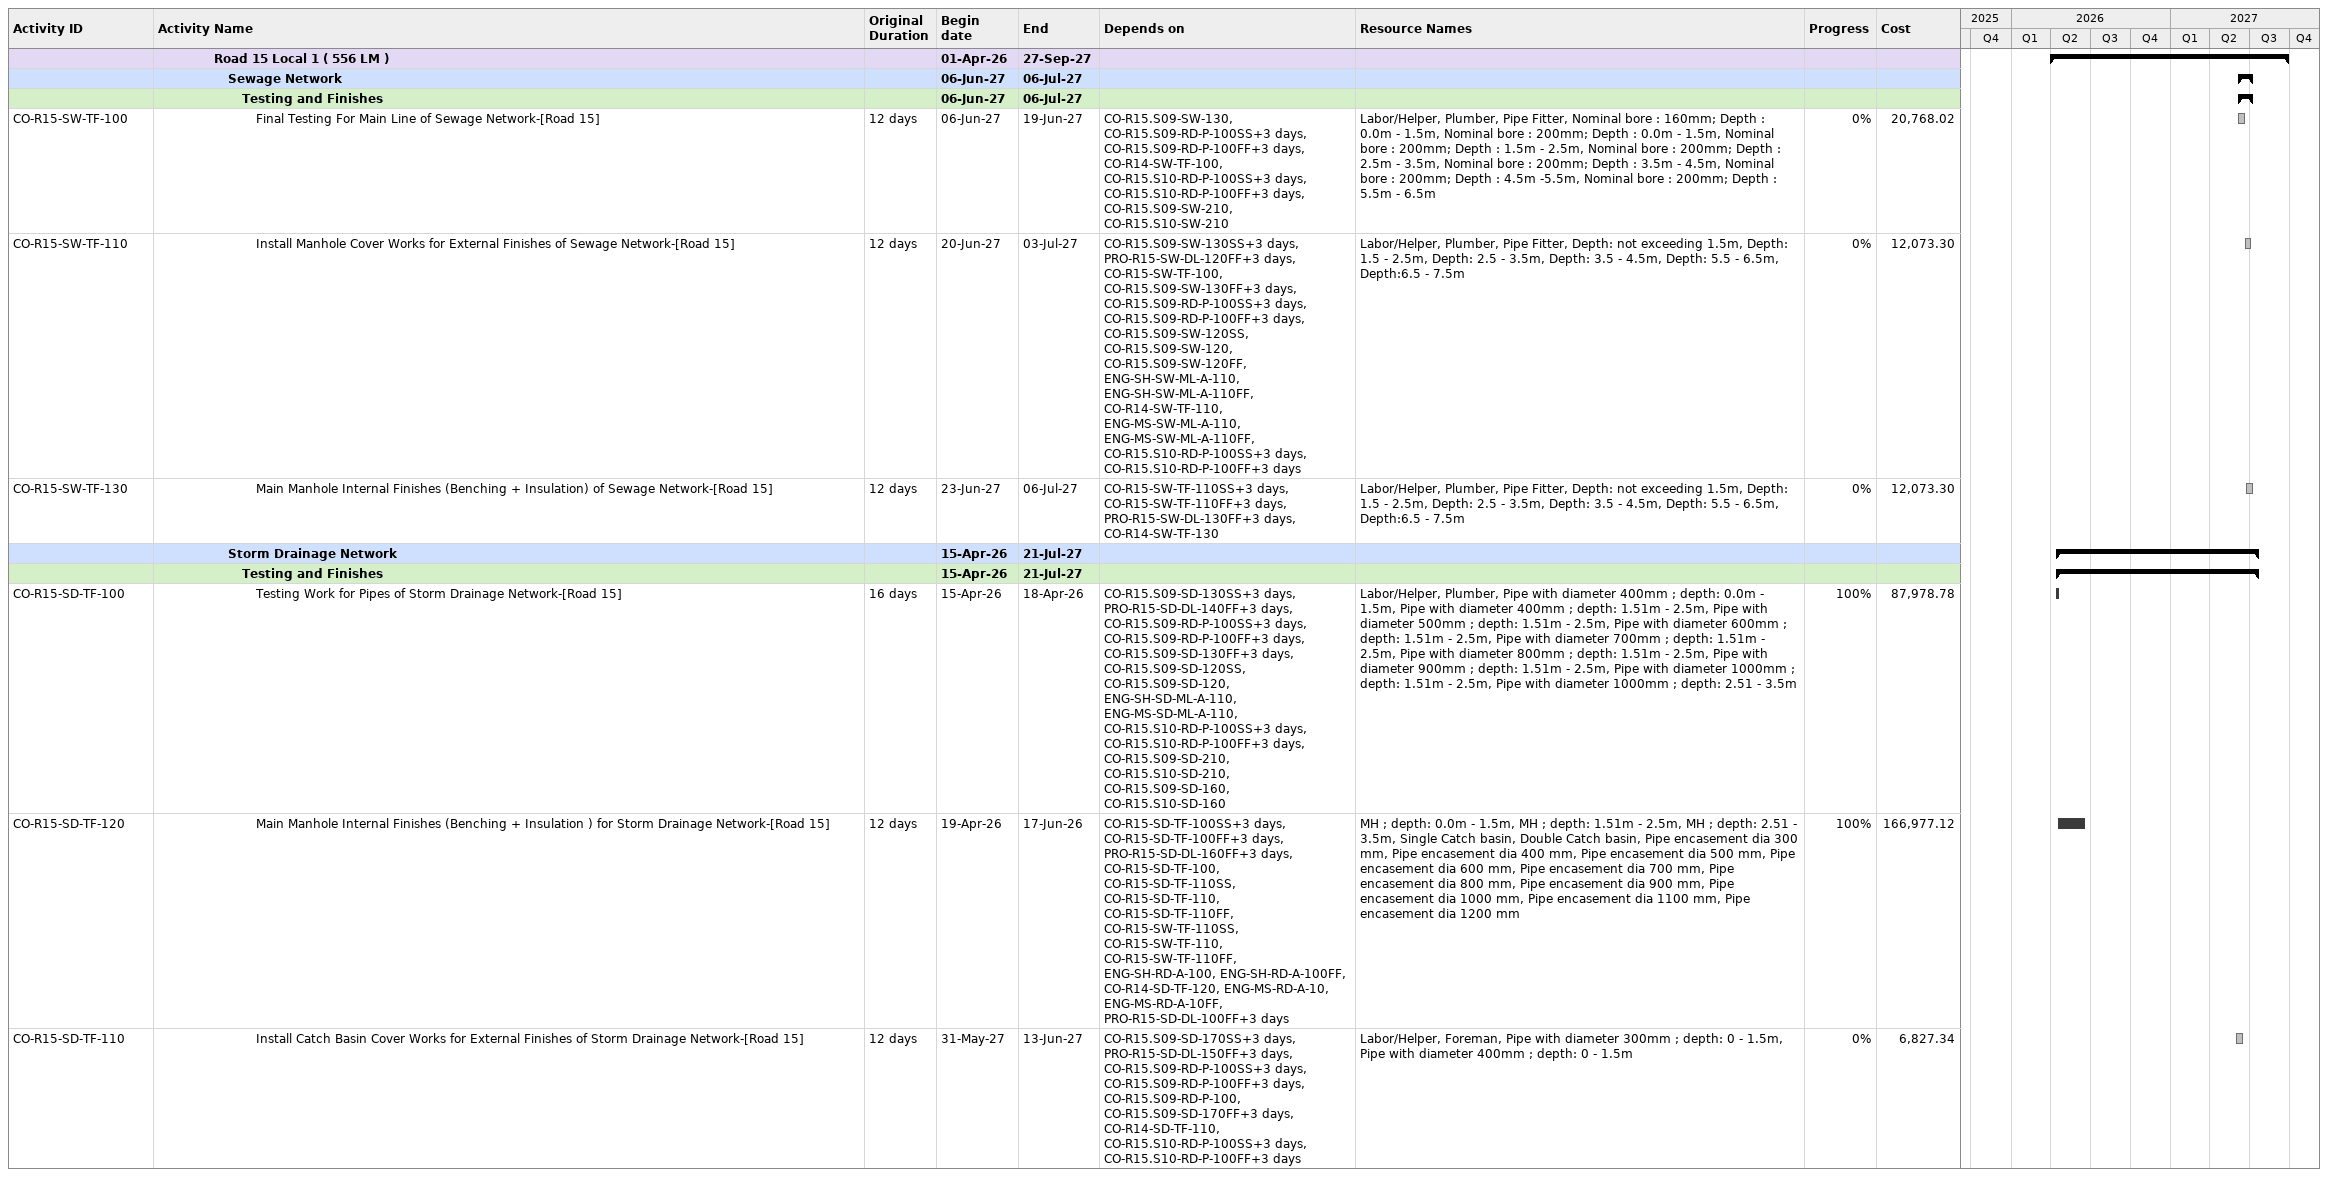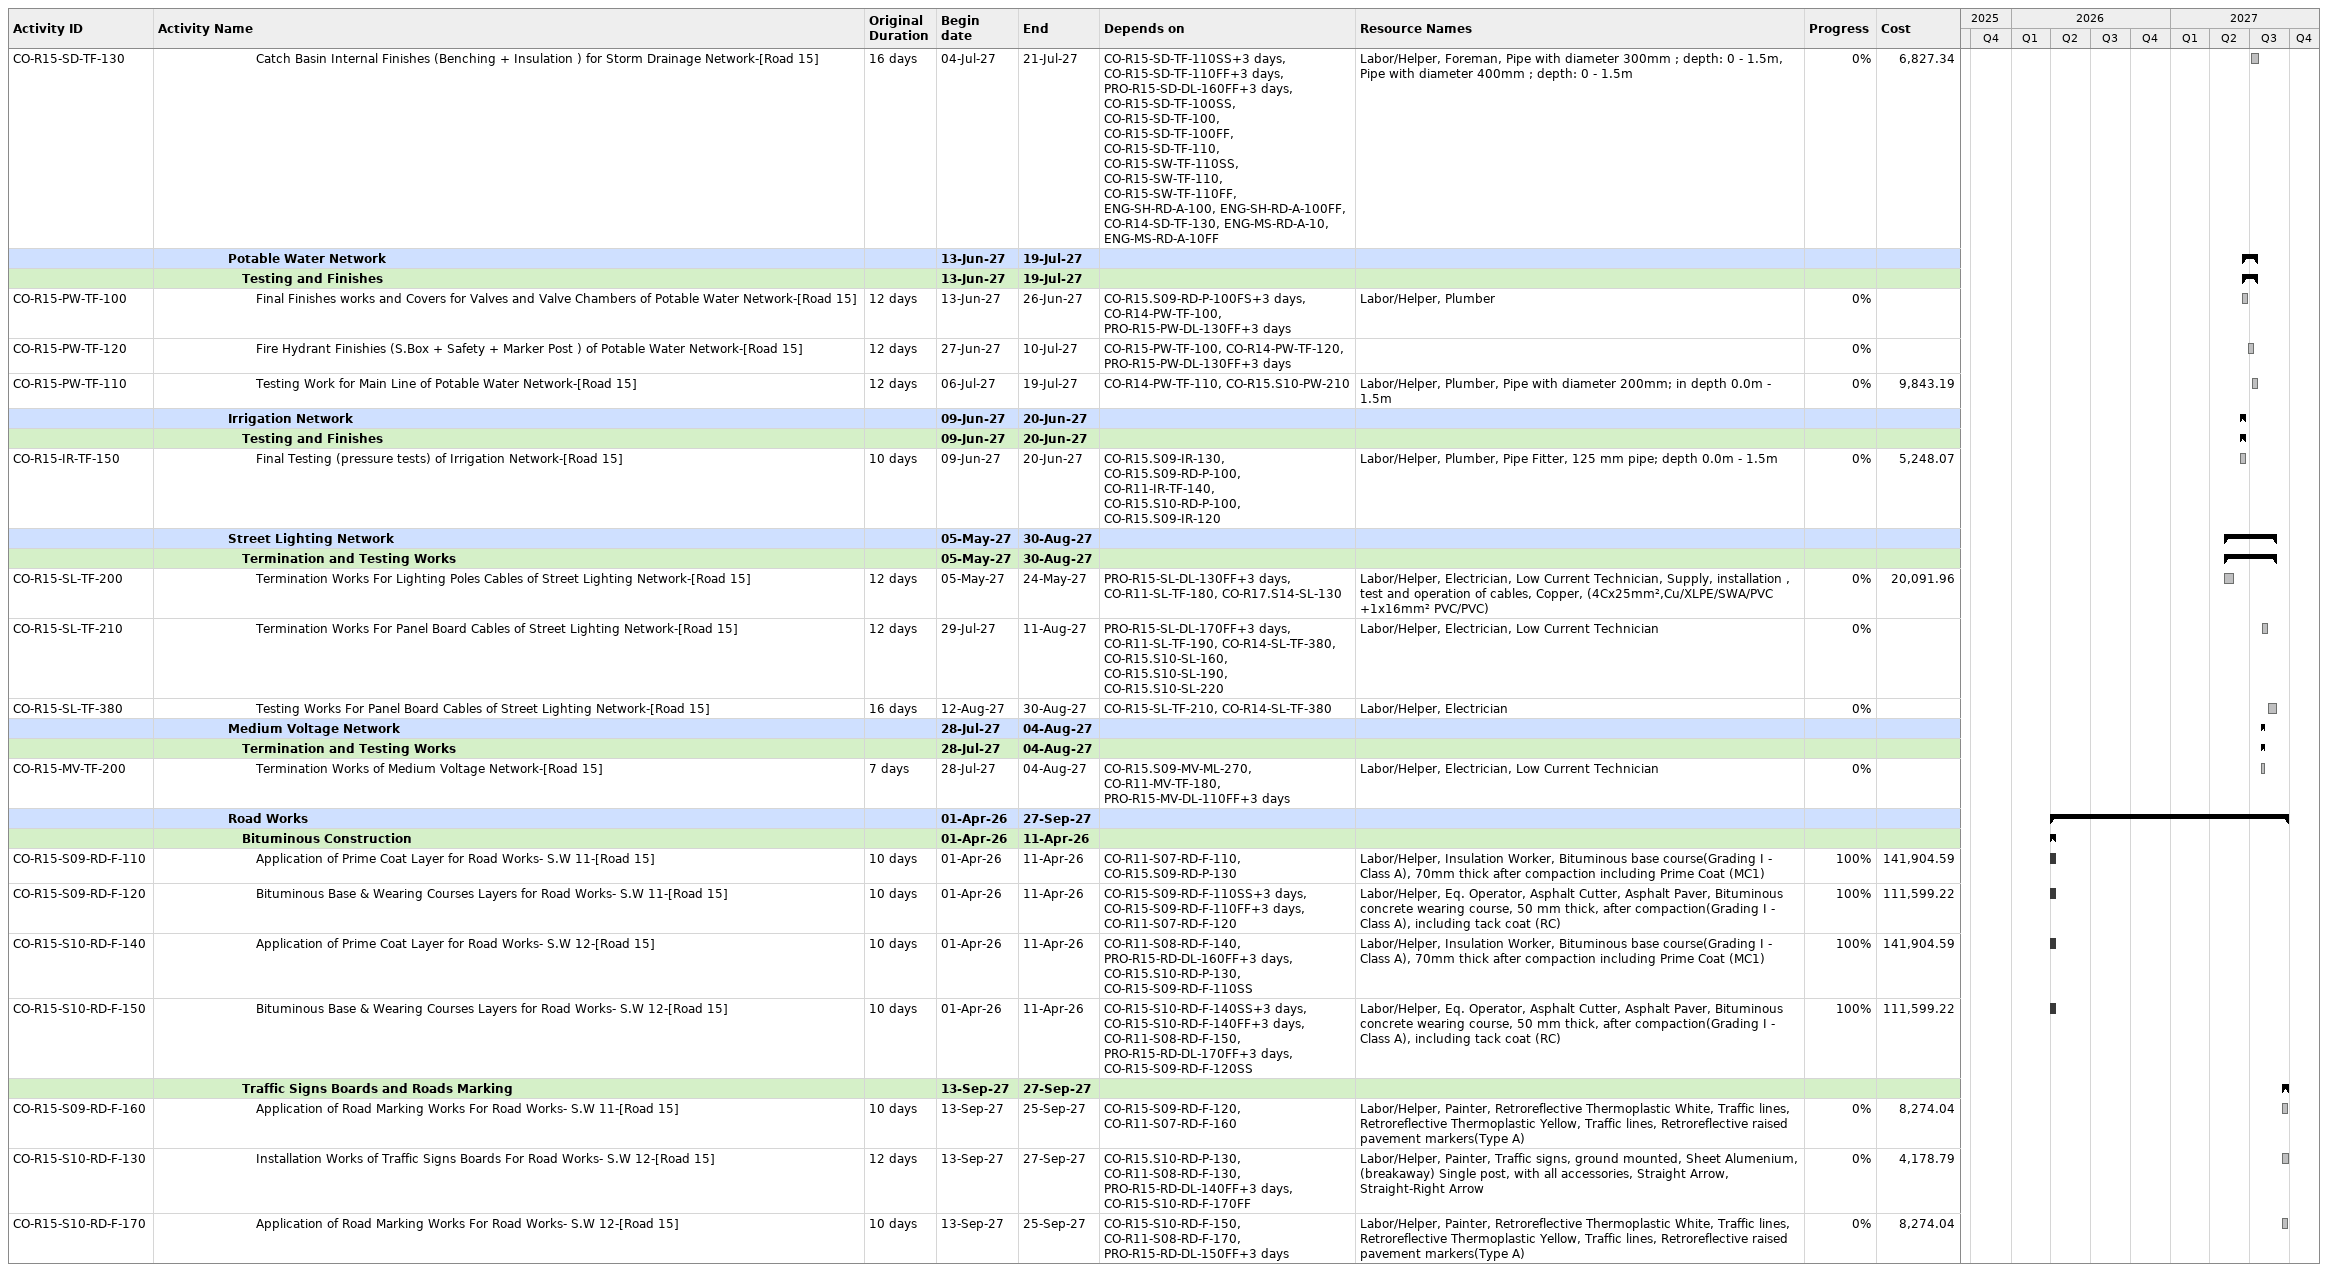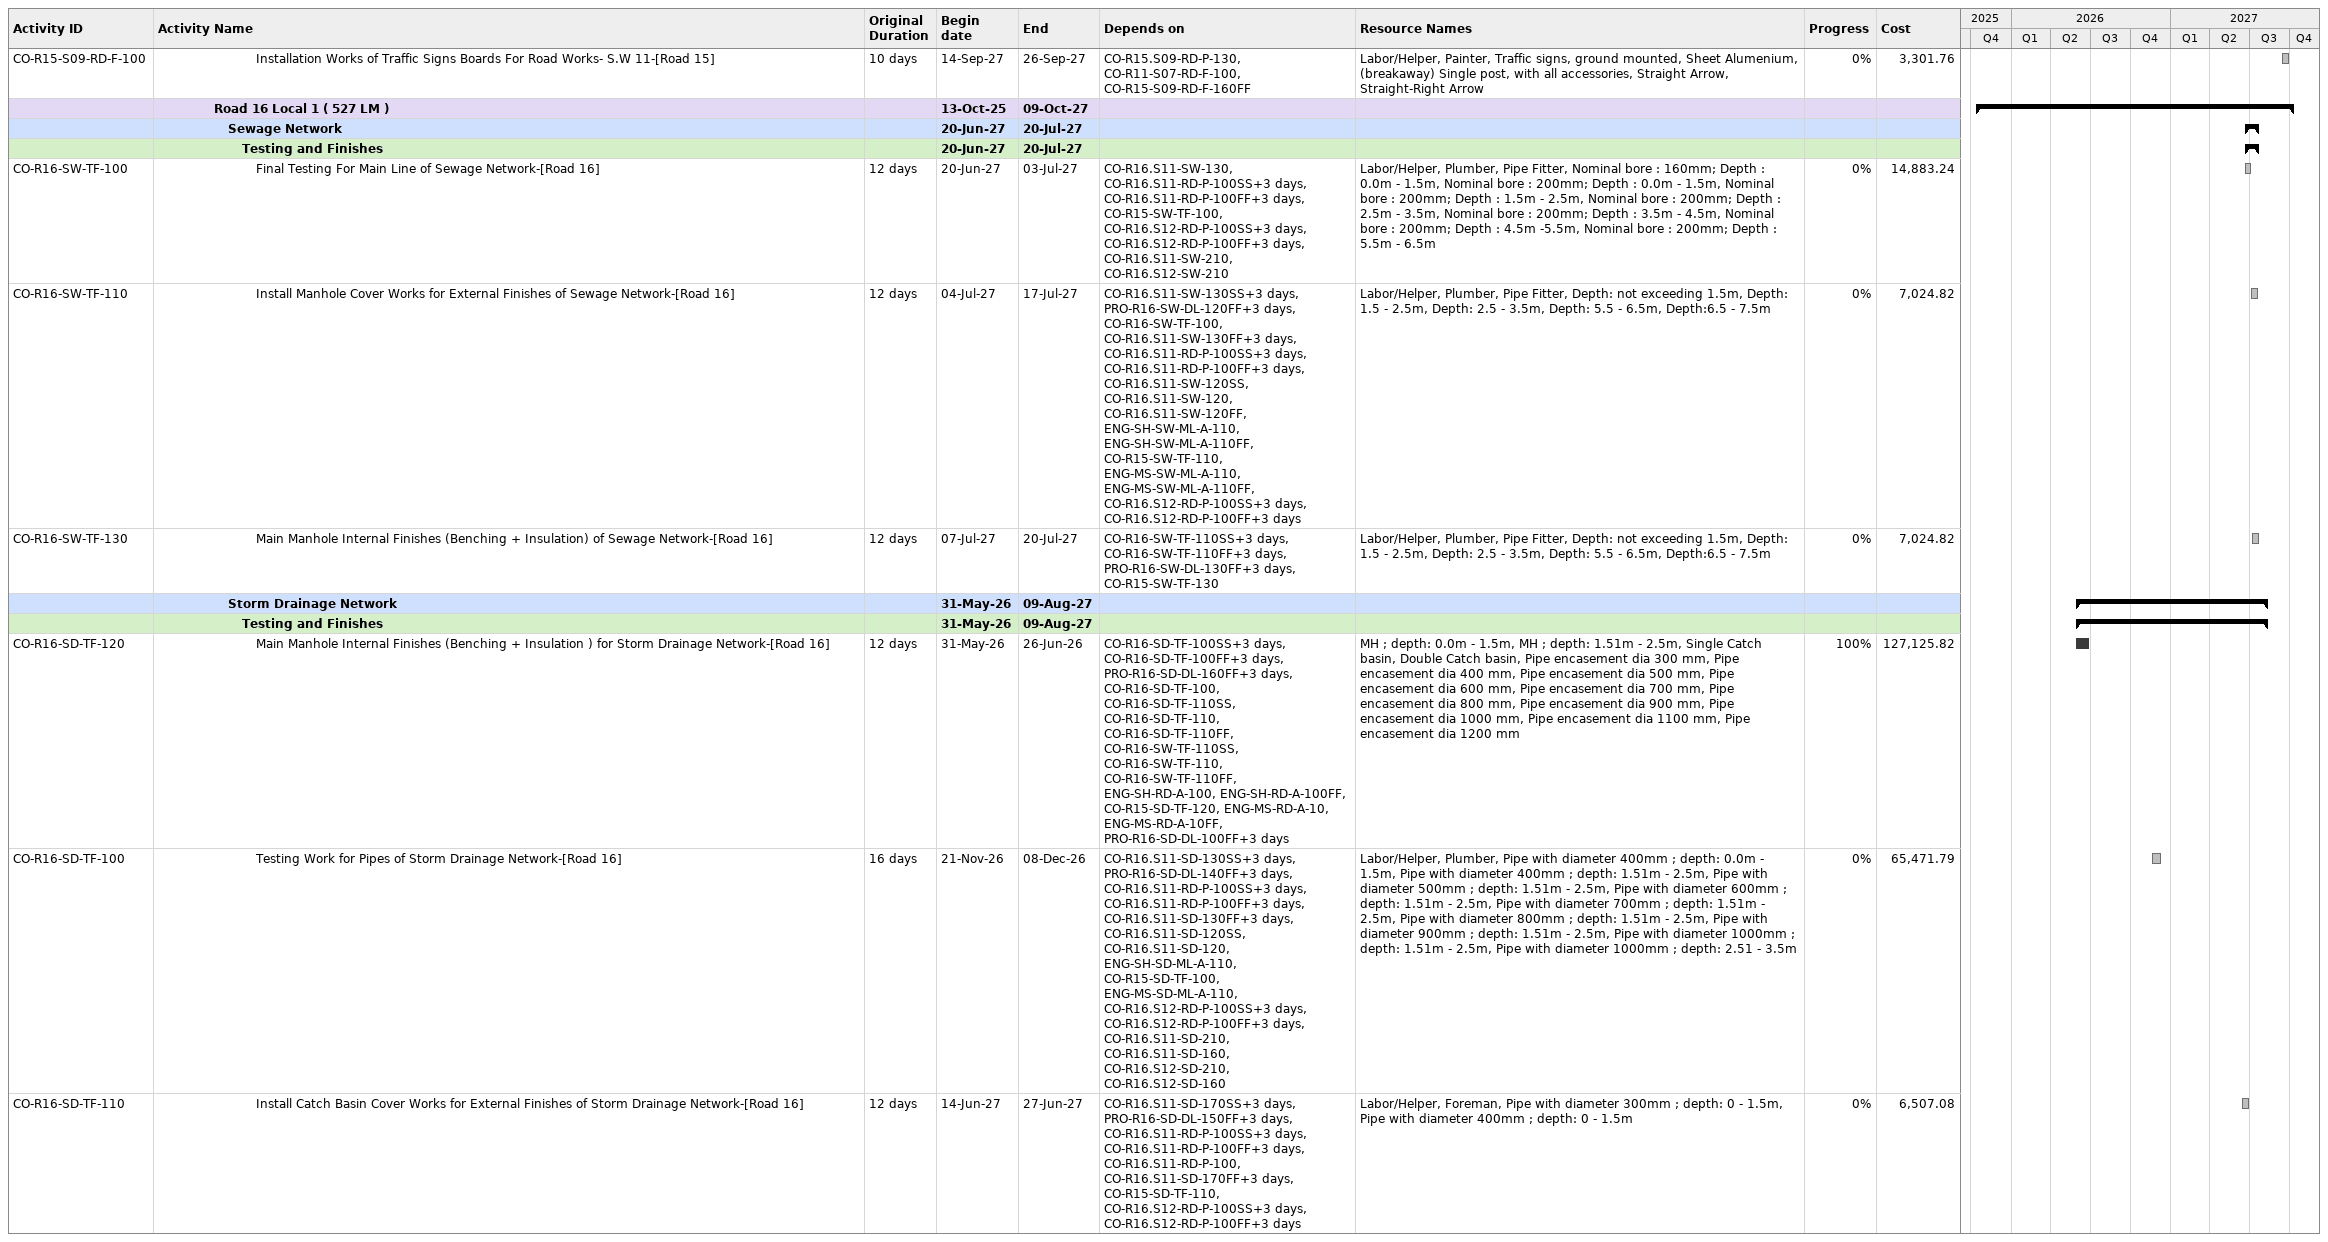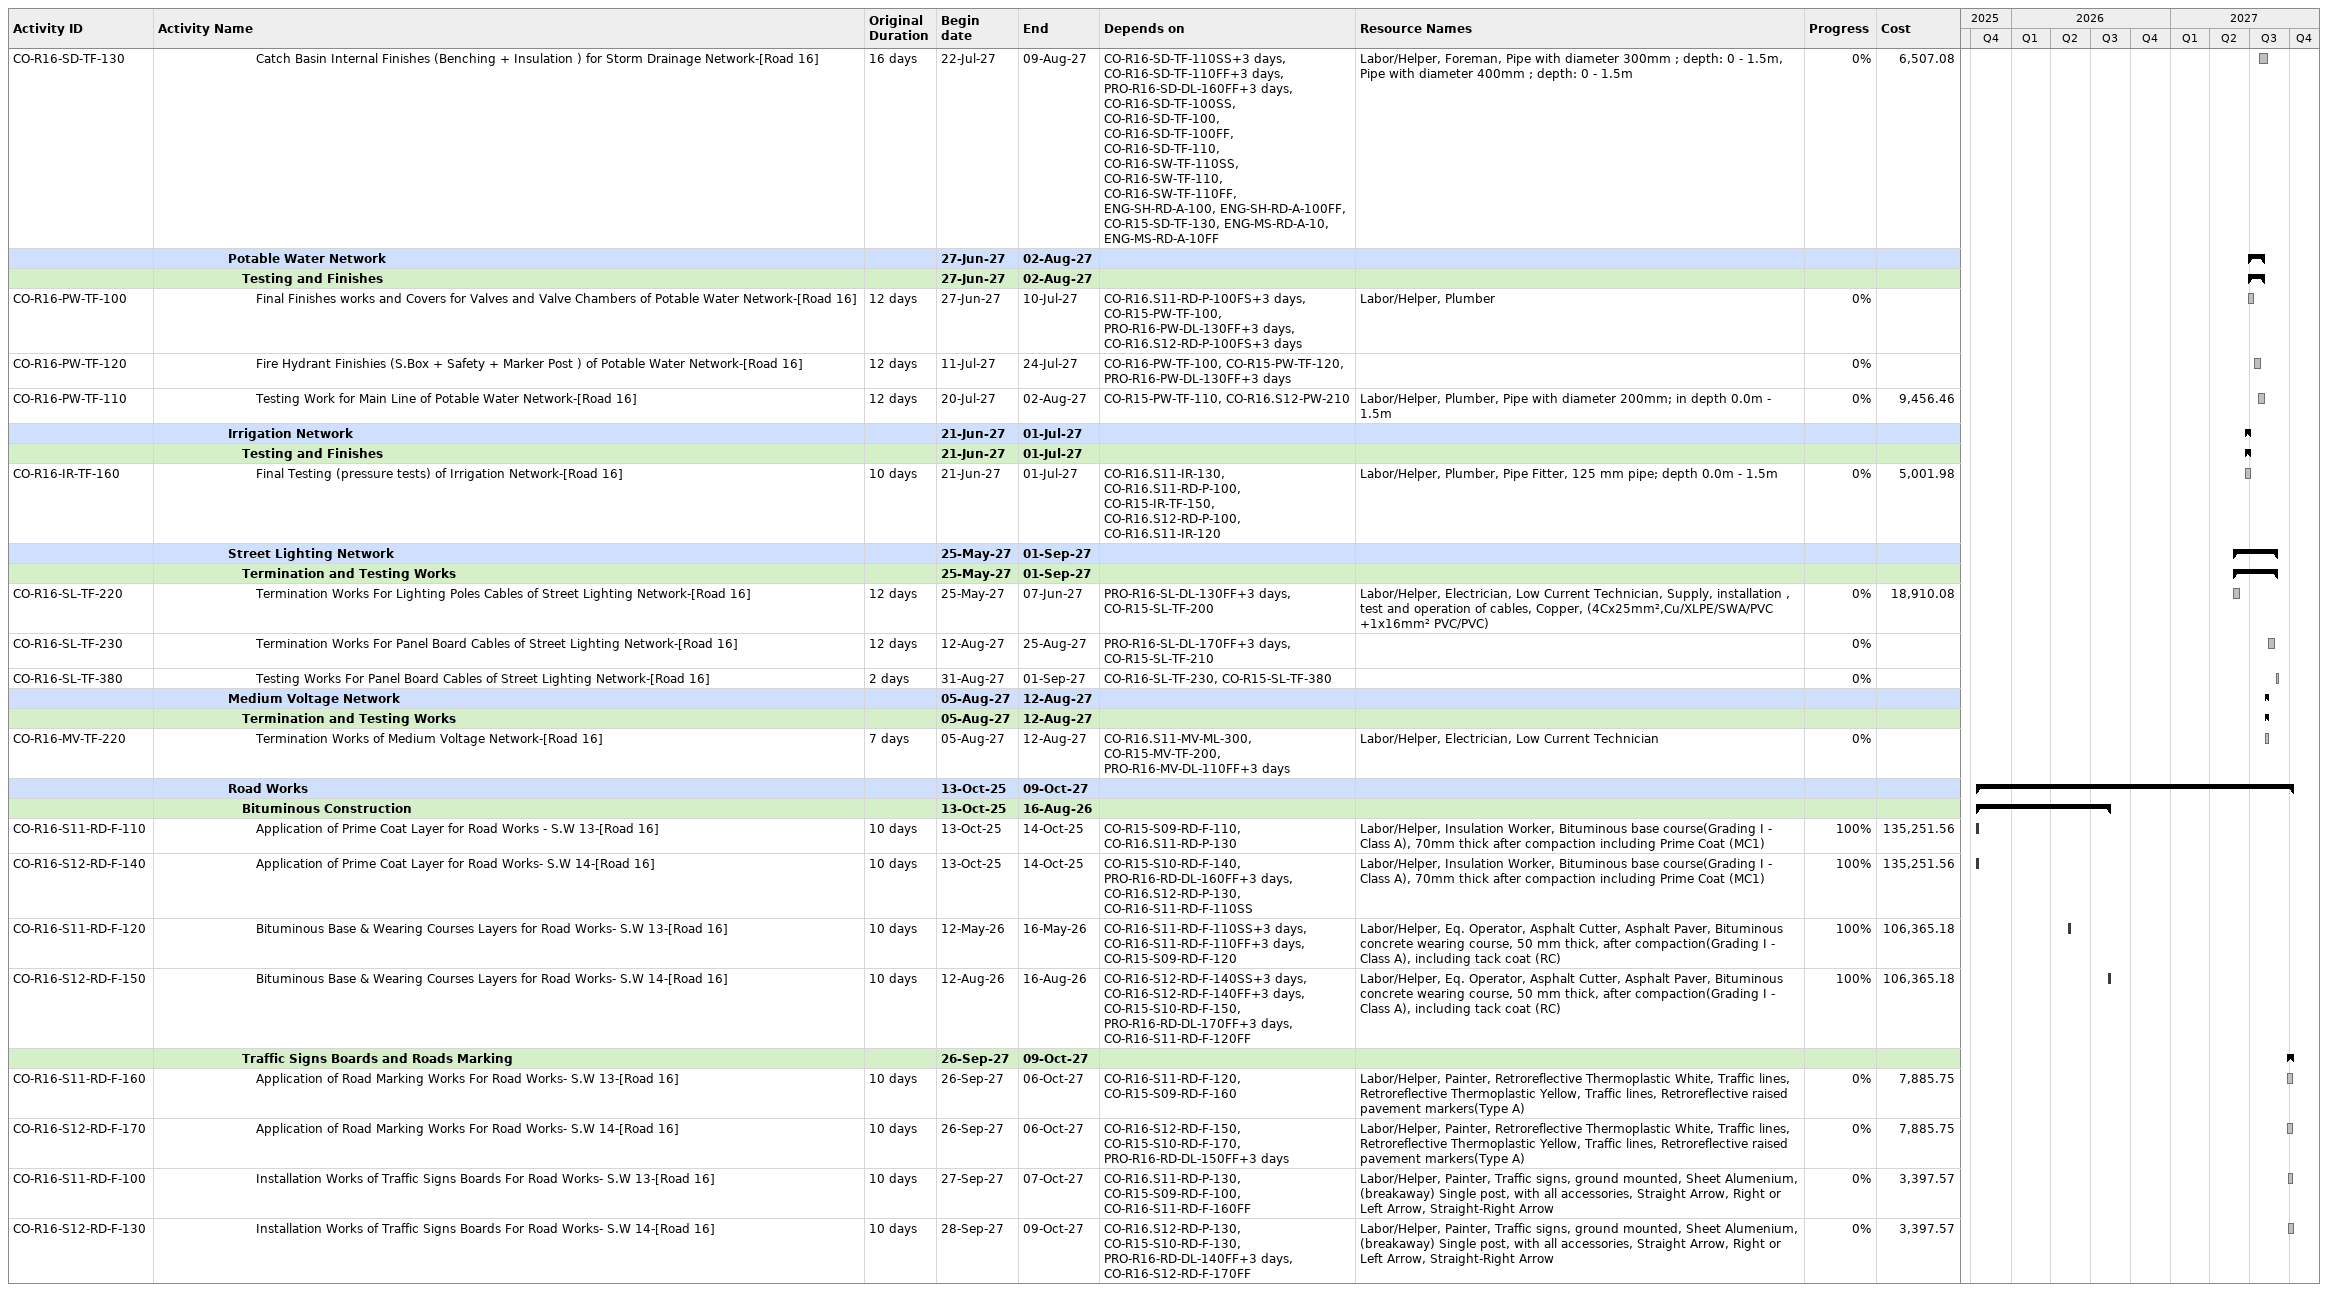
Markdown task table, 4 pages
| ID | Level | Task | Original duration | Start | Finish | Predecessors | Resources | % complete | Cost |
|---|---|---|---|---|---|---|---|---|---|
|  | 5 | **Road 15 Local 1 ( 556 LM )** |  | 2026-04-01 | 2027-09-27 |  |  |  |  |
|  | 6 | **Sewage Network** |  | 2027-06-06 | 2027-07-06 |  |  |  |  |
|  | 7 | **Testing and Finishes** |  | 2027-06-06 | 2027-07-06 |  |  |  |  |
| CO-R15-SW-TF-100 | 8 | Final Testing For Main Line of Sewage Network-[Road 15] | 12d | 2027-06-06 | 2027-06-19 | CO-R15.S09-SW-130, CO-R15.S09-RD-P-100SS+3d, CO-R15.S09-RD-P-100FF+3d, CO-R14-SW-TF-100, CO-R15.S10-RD-P-100SS+3d, CO-R15.S10-RD-P-100FF+3d, CO-R15.S09-SW-210, CO-R15.S10-SW-210 | Labor/Helper, Plumber, Pipe Fitter, Nominal bore : 160mm; Depth : 0.0m - 1.5m, Nominal bore : 200mm; Depth : 0.0m - 1.5m, Nominal bore : 200mm; Depth : 1.5m - 2.5m, Nominal bore : 200mm; Depth : 2.5m - 3.5m, Nominal bore : 200mm; Depth : 3.5m - 4.5m, Nominal bore : 200mm; Depth : 4.5m -5.5m, Nominal bore : 200mm; Depth : 5.5m - 6.5m | 0 | 20768.02 |
| CO-R15-SW-TF-110 | 8 | Install Manhole Cover Works for External Finishes of Sewage Network-[Road 15] | 12d | 2027-06-20 | 2027-07-03 | CO-R15.S09-SW-130SS+3d, PRO-R15-SW-DL-120FF+3d, CO-R15-SW-TF-100, CO-R15.S09-SW-130FF+3d, CO-R15.S09-RD-P-100SS+3d, CO-R15.S09-RD-P-100FF+3d, CO-R15.S09-SW-120SS, CO-R15.S09-SW-120, CO-R15.S09-SW-120FF, ENG-SH-SW-ML-A-110, ENG-SH-SW-ML-A-110FF, CO-R14-SW-TF-110, ENG-MS-SW-ML-A-110, ENG-MS-SW-ML-A-110FF, CO-R15.S10-RD-P-100SS+3d, CO-R15.S10-RD-P-100FF+3d | Labor/Helper, Plumber, Pipe Fitter, Depth: not exceeding 1.5m, Depth: 1.5 - 2.5m, Depth: 2.5 - 3.5m, Depth: 3.5 - 4.5m, Depth: 5.5 - 6.5m, Depth:6.5 - 7.5m | 0 | 12073.30 |
| CO-R15-SW-TF-130 | 8 | Main Manhole Internal Finishes (Benching + Insulation) of Sewage Network-[Road 15] | 12d | 2027-06-23 | 2027-07-06 | CO-R15-SW-TF-110SS+3d, CO-R15-SW-TF-110FF+3d, PRO-R15-SW-DL-130FF+3d, CO-R14-SW-TF-130 | Labor/Helper, Plumber, Pipe Fitter, Depth: not exceeding 1.5m, Depth: 1.5 - 2.5m, Depth: 2.5 - 3.5m, Depth: 3.5 - 4.5m, Depth: 5.5 - 6.5m, Depth:6.5 - 7.5m | 0 | 12073.30 |
|  | 6 | **Storm Drainage Network** |  | 2026-04-15 | 2027-07-21 |  |  |  |  |
|  | 7 | **Testing and Finishes** |  | 2026-04-15 | 2027-07-21 |  |  |  |  |
| CO-R15-SD-TF-100 | 8 | Testing Work for Pipes of Storm Drainage Network-[Road 15] | 16d | 2026-04-15 | 2026-04-18 | CO-R15.S09-SD-130SS+3d, PRO-R15-SD-DL-140FF+3d, CO-R15.S09-RD-P-100SS+3d, CO-R15.S09-RD-P-100FF+3d, CO-R15.S09-SD-130FF+3d, CO-R15.S09-SD-120SS, CO-R15.S09-SD-120, ENG-SH-SD-ML-A-110, ENG-MS-SD-ML-A-110, CO-R15.S10-RD-P-100SS+3d, CO-R15.S10-RD-P-100FF+3d, CO-R15.S09-SD-210, CO-R15.S10-SD-210, CO-R15.S09-SD-160, CO-R15.S10-SD-160 | Labor/Helper, Plumber, Pipe with diameter 400mm ; depth: 0.0m - 1.5m, Pipe with diameter 400mm ; depth: 1.51m - 2.5m, Pipe with diameter 500mm ; depth: 1.51m - 2.5m, Pipe with diameter 600mm ; depth: 1.51m - 2.5m, Pipe with diameter 700mm ; depth: 1.51m - 2.5m, Pipe with diameter 800mm ; depth: 1.51m - 2.5m, Pipe with diameter 900mm ; depth: 1.51m - 2.5m, Pipe with diameter 1000mm ; depth: 1.51m - 2.5m, Pipe with diameter 1000mm ; depth: 2.51 - 3.5m | 100 | 87978.78 |
| CO-R15-SD-TF-120 | 8 | Main Manhole Internal Finishes (Benching + Insulation ) for Storm Drainage Network-[Road 15] | 12d | 2026-04-19 | 2026-06-17 | CO-R15-SD-TF-100SS+3d, CO-R15-SD-TF-100FF+3d, PRO-R15-SD-DL-160FF+3d, CO-R15-SD-TF-100, CO-R15-SD-TF-110SS, CO-R15-SD-TF-110, CO-R15-SD-TF-110FF, CO-R15-SW-TF-110SS, CO-R15-SW-TF-110, CO-R15-SW-TF-110FF, ENG-SH-RD-A-100, ENG-SH-RD-A-100FF, CO-R14-SD-TF-120, ENG-MS-RD-A-10, ENG-MS-RD-A-10FF, PRO-R15-SD-DL-100FF+3d | MH ; depth: 0.0m - 1.5m, MH ; depth: 1.51m - 2.5m, MH ; depth: 2.51 - 3.5m, Single Catch basin, Double Catch basin, Pipe encasement dia 300 mm, Pipe encasement dia 400 mm, Pipe encasement dia 500 mm, Pipe encasement dia 600 mm, Pipe encasement dia 700 mm, Pipe encasement dia 800 mm, Pipe encasement dia 900 mm, Pipe encasement dia 1000 mm, Pipe encasement dia 1100 mm, Pipe encasement dia 1200 mm | 100 | 166977.12 |
| CO-R15-SD-TF-110 | 8 | Install Catch Basin Cover Works for External Finishes of Storm Drainage Network-[Road 15] | 12d | 2027-05-31 | 2027-06-13 | CO-R15.S09-SD-170SS+3d, PRO-R15-SD-DL-150FF+3d, CO-R15.S09-RD-P-100SS+3d, CO-R15.S09-RD-P-100FF+3d, CO-R15.S09-RD-P-100, CO-R15.S09-SD-170FF+3d, CO-R14-SD-TF-110, CO-R15.S10-RD-P-100SS+3d, CO-R15.S10-RD-P-100FF+3d | Labor/Helper, Foreman, Pipe with diameter 300mm ; depth: 0 - 1.5m, Pipe with diameter 400mm ; depth: 0 - 1.5m | 0 | 6827.34 |
| CO-R15-SD-TF-130 | 8 | Catch Basin Internal Finishes (Benching + Insulation ) for Storm Drainage Network-[Road 15] | 16d | 2027-07-04 | 2027-07-21 | CO-R15-SD-TF-110SS+3d, CO-R15-SD-TF-110FF+3d, PRO-R15-SD-DL-160FF+3d, CO-R15-SD-TF-100SS, CO-R15-SD-TF-100, CO-R15-SD-TF-100FF, CO-R15-SD-TF-110, CO-R15-SW-TF-110SS, CO-R15-SW-TF-110, CO-R15-SW-TF-110FF, ENG-SH-RD-A-100, ENG-SH-RD-A-100FF, CO-R14-SD-TF-130, ENG-MS-RD-A-10, ENG-MS-RD-A-10FF | Labor/Helper, Foreman, Pipe with diameter 300mm ; depth: 0 - 1.5m, Pipe with diameter 400mm ; depth: 0 - 1.5m | 0 | 6827.34 |
|  | 6 | **Potable Water Network** |  | 2027-06-13 | 2027-07-19 |  |  |  |  |
|  | 7 | **Testing and Finishes** |  | 2027-06-13 | 2027-07-19 |  |  |  |  |
| CO-R15-PW-TF-100 | 8 | Final Finishes works and Covers for Valves and Valve Chambers of Potable Water Network-[Road 15] | 12d | 2027-06-13 | 2027-06-26 | CO-R15.S09-RD-P-100FS+3d, CO-R14-PW-TF-100, PRO-R15-PW-DL-130FF+3d | Labor/Helper, Plumber | 0 |  |
| CO-R15-PW-TF-120 | 8 | Fire Hydrant Finishies (S.Box + Safety + Marker Post ) of Potable Water Network-[Road 15] | 12d | 2027-06-27 | 2027-07-10 | CO-R15-PW-TF-100, CO-R14-PW-TF-120, PRO-R15-PW-DL-130FF+3d |  | 0 |  |
| CO-R15-PW-TF-110 | 8 | Testing Work for Main Line of Potable Water Network-[Road 15] | 12d | 2027-07-06 | 2027-07-19 | CO-R14-PW-TF-110, CO-R15.S10-PW-210 | Labor/Helper, Plumber, Pipe with diameter 200mm; in depth 0.0m - 1.5m | 0 | 9843.19 |
|  | 6 | **Irrigation Network** |  | 2027-06-09 | 2027-06-20 |  |  |  |  |
|  | 7 | **Testing and Finishes** |  | 2027-06-09 | 2027-06-20 |  |  |  |  |
| CO-R15-IR-TF-150 | 8 | Final Testing (pressure tests) of Irrigation Network-[Road 15] | 10d | 2027-06-09 | 2027-06-20 | CO-R15.S09-IR-130, CO-R15.S09-RD-P-100, CO-R11-IR-TF-140, CO-R15.S10-RD-P-100, CO-R15.S09-IR-120 | Labor/Helper, Plumber, Pipe Fitter, 125 mm pipe; depth 0.0m - 1.5m | 0 | 5248.07 |
|  | 6 | **Street Lighting Network** |  | 2027-05-05 | 2027-08-30 |  |  |  |  |
|  | 7 | **Termination and Testing Works** |  | 2027-05-05 | 2027-08-30 |  |  |  |  |
| CO-R15-SL-TF-200 | 8 | Termination Works For Lighting Poles Cables of Street Lighting Network-[Road 15] | 12d | 2027-05-05 | 2027-05-24 | PRO-R15-SL-DL-130FF+3d, CO-R11-SL-TF-180, CO-R17.S14-SL-130 | Labor/Helper, Electrician, Low Current Technician, Supply, installation , test and operation of cables, Copper, (4Cx25mm²,Cu/XLPE/SWA/PVC +1x16mm² PVC/PVC) | 0 | 20091.96 |
| CO-R15-SL-TF-210 | 8 | Termination Works For Panel Board Cables of Street Lighting Network-[Road 15] | 12d | 2027-07-29 | 2027-08-11 | PRO-R15-SL-DL-170FF+3d, CO-R11-SL-TF-190, CO-R14-SL-TF-380, CO-R15.S10-SL-160, CO-R15.S10-SL-190, CO-R15.S10-SL-220 | Labor/Helper, Electrician, Low Current Technician | 0 |  |
| CO-R15-SL-TF-380 | 8 | Testing Works For Panel Board Cables of Street Lighting Network-[Road 15] | 16d | 2027-08-12 | 2027-08-30 | CO-R15-SL-TF-210, CO-R14-SL-TF-380 | Labor/Helper, Electrician | 0 |  |
|  | 6 | **Medium Voltage Network** |  | 2027-07-28 | 2027-08-04 |  |  |  |  |
|  | 7 | **Termination and Testing Works** |  | 2027-07-28 | 2027-08-04 |  |  |  |  |
| CO-R15-MV-TF-200 | 8 | Termination Works of Medium Voltage Network-[Road 15] | 7d | 2027-07-28 | 2027-08-04 | CO-R15.S09-MV-ML-270, CO-R11-MV-TF-180, PRO-R15-MV-DL-110FF+3d | Labor/Helper, Electrician, Low Current Technician | 0 |  |
|  | 6 | **Road Works** |  | 2026-04-01 | 2027-09-27 |  |  |  |  |
|  | 7 | **Bituminous Construction** |  | 2026-04-01 | 2026-04-11 |  |  |  |  |
| CO-R15-S09-RD-F-110 | 8 | Application of Prime Coat Layer for Road Works- S.W 11-[Road 15] | 10d | 2026-04-01 | 2026-04-11 | CO-R11-S07-RD-F-110, CO-R15.S09-RD-P-130 | Labor/Helper, Insulation Worker, Bituminous base course(Grading I - Class A), 70mm thick after compaction including Prime Coat (MC1) | 100 | 141904.59 |
| CO-R15-S09-RD-F-120 | 8 | Bituminous Base & Wearing Courses Layers for Road Works- S.W 11-[Road 15] | 10d | 2026-04-01 | 2026-04-11 | CO-R15-S09-RD-F-110SS+3d, CO-R15-S09-RD-F-110FF+3d, CO-R11-S07-RD-F-120 | Labor/Helper, Eq. Operator, Asphalt Cutter, Asphalt Paver, Bituminous concrete wearing course, 50 mm thick, after compaction(Grading I - Class A), including tack coat (RC) | 100 | 111599.22 |
| CO-R15-S10-RD-F-140 | 8 | Application of Prime Coat Layer for Road Works- S.W 12-[Road 15] | 10d | 2026-04-01 | 2026-04-11 | CO-R11-S08-RD-F-140, PRO-R15-RD-DL-160FF+3d, CO-R15.S10-RD-P-130, CO-R15-S09-RD-F-110SS | Labor/Helper, Insulation Worker, Bituminous base course(Grading I - Class A), 70mm thick after compaction including Prime Coat (MC1) | 100 | 141904.59 |
| CO-R15-S10-RD-F-150 | 8 | Bituminous Base & Wearing Courses Layers for Road Works- S.W 12-[Road 15] | 10d | 2026-04-01 | 2026-04-11 | CO-R15-S10-RD-F-140SS+3d, CO-R15-S10-RD-F-140FF+3d, CO-R11-S08-RD-F-150, PRO-R15-RD-DL-170FF+3d, CO-R15-S09-RD-F-120SS | Labor/Helper, Eq. Operator, Asphalt Cutter, Asphalt Paver, Bituminous concrete wearing course, 50 mm thick, after compaction(Grading I - Class A), including tack coat (RC) | 100 | 111599.22 |
|  | 7 | **Traffic Signs Boards and Roads Marking** |  | 2027-09-13 | 2027-09-27 |  |  |  |  |
| CO-R15-S09-RD-F-160 | 8 | Application of Road Marking Works For Road Works- S.W 11-[Road 15] | 10d | 2027-09-13 | 2027-09-25 | CO-R15-S09-RD-F-120, CO-R11-S07-RD-F-160 | Labor/Helper, Painter, Retroreflective Thermoplastic White, Traffic lines, Retroreflective Thermoplastic Yellow, Traffic lines, Retroreflective raised pavement markers(Type A) | 0 | 8274.04 |
| CO-R15-S10-RD-F-130 | 8 | Installation Works of Traffic Signs Boards For Road Works- S.W 12-[Road 15] | 12d | 2027-09-13 | 2027-09-27 | CO-R15.S10-RD-P-130, CO-R11-S08-RD-F-130, PRO-R15-RD-DL-140FF+3d, CO-R15-S10-RD-F-170FF | Labor/Helper, Painter, Traffic signs, ground mounted, Sheet Alumenium, (breakaway) Single post, with all accessories, Straight Arrow, Straight-Right Arrow | 0 | 4178.79 |
| CO-R15-S10-RD-F-170 | 8 | Application of Road Marking Works For Road Works- S.W 12-[Road 15] | 10d | 2027-09-13 | 2027-09-25 | CO-R15-S10-RD-F-150, CO-R11-S08-RD-F-170, PRO-R15-RD-DL-150FF+3d | Labor/Helper, Painter, Retroreflective Thermoplastic White, Traffic lines, Retroreflective Thermoplastic Yellow, Traffic lines, Retroreflective raised pavement markers(Type A) | 0 | 8274.04 |
| CO-R15-S09-RD-F-100 | 8 | Installation Works of Traffic Signs Boards For Road Works- S.W 11-[Road 15] | 10d | 2027-09-14 | 2027-09-26 | CO-R15.S09-RD-P-130, CO-R11-S07-RD-F-100, CO-R15-S09-RD-F-160FF | Labor/Helper, Painter, Traffic signs, ground mounted, Sheet Alumenium, (breakaway) Single post, with all accessories, Straight Arrow, Straight-Right Arrow | 0 | 3301.76 |
|  | 5 | **Road 16 Local 1 ( 527 LM )** |  | 2025-10-13 | 2027-10-09 |  |  |  |  |
|  | 6 | **Sewage Network** |  | 2027-06-20 | 2027-07-20 |  |  |  |  |
|  | 7 | **Testing and Finishes** |  | 2027-06-20 | 2027-07-20 |  |  |  |  |
| CO-R16-SW-TF-100 | 8 | Final Testing For Main Line of Sewage Network-[Road 16] | 12d | 2027-06-20 | 2027-07-03 | CO-R16.S11-SW-130, CO-R16.S11-RD-P-100SS+3d, CO-R16.S11-RD-P-100FF+3d, CO-R15-SW-TF-100, CO-R16.S12-RD-P-100SS+3d, CO-R16.S12-RD-P-100FF+3d, CO-R16.S11-SW-210, CO-R16.S12-SW-210 | Labor/Helper, Plumber, Pipe Fitter, Nominal bore : 160mm; Depth : 0.0m - 1.5m, Nominal bore : 200mm; Depth : 0.0m - 1.5m, Nominal bore : 200mm; Depth : 1.5m - 2.5m, Nominal bore : 200mm; Depth : 2.5m - 3.5m, Nominal bore : 200mm; Depth : 3.5m - 4.5m, Nominal bore : 200mm; Depth : 4.5m -5.5m, Nominal bore : 200mm; Depth : 5.5m - 6.5m | 0 | 14883.24 |
| CO-R16-SW-TF-110 | 8 | Install Manhole Cover Works for External Finishes of Sewage Network-[Road 16] | 12d | 2027-07-04 | 2027-07-17 | CO-R16.S11-SW-130SS+3d, PRO-R16-SW-DL-120FF+3d, CO-R16-SW-TF-100, CO-R16.S11-SW-130FF+3d, CO-R16.S11-RD-P-100SS+3d, CO-R16.S11-RD-P-100FF+3d, CO-R16.S11-SW-120SS, CO-R16.S11-SW-120, CO-R16.S11-SW-120FF, ENG-SH-SW-ML-A-110, ENG-SH-SW-ML-A-110FF, CO-R15-SW-TF-110, ENG-MS-SW-ML-A-110, ENG-MS-SW-ML-A-110FF, CO-R16.S12-RD-P-100SS+3d, CO-R16.S12-RD-P-100FF+3d | Labor/Helper, Plumber, Pipe Fitter, Depth: not exceeding 1.5m, Depth: 1.5 - 2.5m, Depth: 2.5 - 3.5m, Depth: 5.5 - 6.5m, Depth:6.5 - 7.5m | 0 | 7024.82 |
| CO-R16-SW-TF-130 | 8 | Main Manhole Internal Finishes (Benching + Insulation) of Sewage Network-[Road 16] | 12d | 2027-07-07 | 2027-07-20 | CO-R16-SW-TF-110SS+3d, CO-R16-SW-TF-110FF+3d, PRO-R16-SW-DL-130FF+3d, CO-R15-SW-TF-130 | Labor/Helper, Plumber, Pipe Fitter, Depth: not exceeding 1.5m, Depth: 1.5 - 2.5m, Depth: 2.5 - 3.5m, Depth: 5.5 - 6.5m, Depth:6.5 - 7.5m | 0 | 7024.82 |
|  | 6 | **Storm Drainage Network** |  | 2026-05-31 | 2027-08-09 |  |  |  |  |
|  | 7 | **Testing and Finishes** |  | 2026-05-31 | 2027-08-09 |  |  |  |  |
| CO-R16-SD-TF-120 | 8 | Main Manhole Internal Finishes (Benching + Insulation ) for Storm Drainage Network-[Road 16] | 12d | 2026-05-31 | 2026-06-26 | CO-R16-SD-TF-100SS+3d, CO-R16-SD-TF-100FF+3d, PRO-R16-SD-DL-160FF+3d, CO-R16-SD-TF-100, CO-R16-SD-TF-110SS, CO-R16-SD-TF-110, CO-R16-SD-TF-110FF, CO-R16-SW-TF-110SS, CO-R16-SW-TF-110, CO-R16-SW-TF-110FF, ENG-SH-RD-A-100, ENG-SH-RD-A-100FF, CO-R15-SD-TF-120, ENG-MS-RD-A-10, ENG-MS-RD-A-10FF, PRO-R16-SD-DL-100FF+3d | MH ; depth: 0.0m - 1.5m, MH ; depth: 1.51m - 2.5m, Single Catch basin, Double Catch basin, Pipe encasement dia 300 mm, Pipe encasement dia 400 mm, Pipe encasement dia 500 mm, Pipe encasement dia 600 mm, Pipe encasement dia 700 mm, Pipe encasement dia 800 mm, Pipe encasement dia 900 mm, Pipe encasement dia 1000 mm, Pipe encasement dia 1100 mm, Pipe encasement dia 1200 mm | 100 | 127125.82 |
| CO-R16-SD-TF-100 | 8 | Testing Work for Pipes of Storm Drainage Network-[Road 16] | 16d | 2026-11-21 | 2026-12-08 | CO-R16.S11-SD-130SS+3d, PRO-R16-SD-DL-140FF+3d, CO-R16.S11-RD-P-100SS+3d, CO-R16.S11-RD-P-100FF+3d, CO-R16.S11-SD-130FF+3d, CO-R16.S11-SD-120SS, CO-R16.S11-SD-120, ENG-SH-SD-ML-A-110, CO-R15-SD-TF-100, ENG-MS-SD-ML-A-110, CO-R16.S12-RD-P-100SS+3d, CO-R16.S12-RD-P-100FF+3d, CO-R16.S11-SD-210, CO-R16.S11-SD-160, CO-R16.S12-SD-210, CO-R16.S12-SD-160 | Labor/Helper, Plumber, Pipe with diameter 400mm ; depth: 0.0m - 1.5m, Pipe with diameter 400mm ; depth: 1.51m - 2.5m, Pipe with diameter 500mm ; depth: 1.51m - 2.5m, Pipe with diameter 600mm ; depth: 1.51m - 2.5m, Pipe with diameter 700mm ; depth: 1.51m - 2.5m, Pipe with diameter 800mm ; depth: 1.51m - 2.5m, Pipe with diameter 900mm ; depth: 1.51m - 2.5m, Pipe with diameter 1000mm ; depth: 1.51m - 2.5m, Pipe with diameter 1000mm ; depth: 2.51 - 3.5m | 0 | 65471.79 |
| CO-R16-SD-TF-110 | 8 | Install Catch Basin Cover Works for External Finishes of Storm Drainage Network-[Road 16] | 12d | 2027-06-14 | 2027-06-27 | CO-R16.S11-SD-170SS+3d, PRO-R16-SD-DL-150FF+3d, CO-R16.S11-RD-P-100SS+3d, CO-R16.S11-RD-P-100FF+3d, CO-R16.S11-RD-P-100, CO-R16.S11-SD-170FF+3d, CO-R15-SD-TF-110, CO-R16.S12-RD-P-100SS+3d, CO-R16.S12-RD-P-100FF+3d | Labor/Helper, Foreman, Pipe with diameter 300mm ; depth: 0 - 1.5m, Pipe with diameter 400mm ; depth: 0 - 1.5m | 0 | 6507.08 |
| CO-R16-SD-TF-130 | 8 | Catch Basin Internal Finishes (Benching + Insulation ) for Storm Drainage Network-[Road 16] | 16d | 2027-07-22 | 2027-08-09 | CO-R16-SD-TF-110SS+3d, CO-R16-SD-TF-110FF+3d, PRO-R16-SD-DL-160FF+3d, CO-R16-SD-TF-100SS, CO-R16-SD-TF-100, CO-R16-SD-TF-100FF, CO-R16-SD-TF-110, CO-R16-SW-TF-110SS, CO-R16-SW-TF-110, CO-R16-SW-TF-110FF, ENG-SH-RD-A-100, ENG-SH-RD-A-100FF, CO-R15-SD-TF-130, ENG-MS-RD-A-10, ENG-MS-RD-A-10FF | Labor/Helper, Foreman, Pipe with diameter 300mm ; depth: 0 - 1.5m, Pipe with diameter 400mm ; depth: 0 - 1.5m | 0 | 6507.08 |
|  | 6 | **Potable Water Network** |  | 2027-06-27 | 2027-08-02 |  |  |  |  |
|  | 7 | **Testing and Finishes** |  | 2027-06-27 | 2027-08-02 |  |  |  |  |
| CO-R16-PW-TF-100 | 8 | Final Finishes works and Covers for Valves and Valve Chambers of Potable Water Network-[Road 16] | 12d | 2027-06-27 | 2027-07-10 | CO-R16.S11-RD-P-100FS+3d, CO-R15-PW-TF-100, PRO-R16-PW-DL-130FF+3d, CO-R16.S12-RD-P-100FS+3d | Labor/Helper, Plumber | 0 |  |
| CO-R16-PW-TF-120 | 8 | Fire Hydrant Finishies (S.Box + Safety + Marker Post ) of Potable Water Network-[Road 16] | 12d | 2027-07-11 | 2027-07-24 | CO-R16-PW-TF-100, CO-R15-PW-TF-120, PRO-R16-PW-DL-130FF+3d |  | 0 |  |
| CO-R16-PW-TF-110 | 8 | Testing Work for Main Line of Potable Water Network-[Road 16] | 12d | 2027-07-20 | 2027-08-02 | CO-R15-PW-TF-110, CO-R16.S12-PW-210 | Labor/Helper, Plumber, Pipe with diameter 200mm; in depth 0.0m - 1.5m | 0 | 9456.46 |
|  | 6 | **Irrigation Network** |  | 2027-06-21 | 2027-07-01 |  |  |  |  |
|  | 7 | **Testing and Finishes** |  | 2027-06-21 | 2027-07-01 |  |  |  |  |
| CO-R16-IR-TF-160 | 8 | Final Testing (pressure tests) of Irrigation Network-[Road 16] | 10d | 2027-06-21 | 2027-07-01 | CO-R16.S11-IR-130, CO-R16.S11-RD-P-100, CO-R15-IR-TF-150, CO-R16.S12-RD-P-100, CO-R16.S11-IR-120 | Labor/Helper, Plumber, Pipe Fitter, 125 mm pipe; depth 0.0m - 1.5m | 0 | 5001.98 |
|  | 6 | **Street Lighting Network** |  | 2027-05-25 | 2027-09-01 |  |  |  |  |
|  | 7 | **Termination and Testing Works** |  | 2027-05-25 | 2027-09-01 |  |  |  |  |
| CO-R16-SL-TF-220 | 8 | Termination Works For Lighting Poles Cables of Street Lighting Network-[Road 16] | 12d | 2027-05-25 | 2027-06-07 | PRO-R16-SL-DL-130FF+3d, CO-R15-SL-TF-200 | Labor/Helper, Electrician, Low Current Technician, Supply, installation , test and operation of cables, Copper, (4Cx25mm²,Cu/XLPE/SWA/PVC +1x16mm² PVC/PVC) | 0 | 18910.08 |
| CO-R16-SL-TF-230 | 8 | Termination Works For Panel Board Cables of Street Lighting Network-[Road 16] | 12d | 2027-08-12 | 2027-08-25 | PRO-R16-SL-DL-170FF+3d, CO-R15-SL-TF-210 |  | 0 |  |
| CO-R16-SL-TF-380 | 8 | Testing Works For Panel Board Cables of Street Lighting Network-[Road 16] | 2d | 2027-08-31 | 2027-09-01 | CO-R16-SL-TF-230, CO-R15-SL-TF-380 |  | 0 |  |
|  | 6 | **Medium Voltage Network** |  | 2027-08-05 | 2027-08-12 |  |  |  |  |
|  | 7 | **Termination and Testing Works** |  | 2027-08-05 | 2027-08-12 |  |  |  |  |
| CO-R16-MV-TF-220 | 8 | Termination Works of Medium Voltage Network-[Road 16] | 7d | 2027-08-05 | 2027-08-12 | CO-R16.S11-MV-ML-300, CO-R15-MV-TF-200, PRO-R16-MV-DL-110FF+3d | Labor/Helper, Electrician, Low Current Technician | 0 |  |
|  | 6 | **Road Works** |  | 2025-10-13 | 2027-10-09 |  |  |  |  |
|  | 7 | **Bituminous Construction** |  | 2025-10-13 | 2026-08-16 |  |  |  |  |
| CO-R16-S11-RD-F-110 | 8 | Application of Prime Coat Layer for Road Works - S.W 13-[Road 16] | 10d | 2025-10-13 | 2025-10-14 | CO-R15-S09-RD-F-110, CO-R16.S11-RD-P-130 | Labor/Helper, Insulation Worker, Bituminous base course(Grading I - Class A), 70mm thick after compaction including Prime Coat (MC1) | 100 | 135251.56 |
| CO-R16-S12-RD-F-140 | 8 | Application of Prime Coat Layer for Road Works- S.W 14-[Road 16] | 10d | 2025-10-13 | 2025-10-14 | CO-R15-S10-RD-F-140, PRO-R16-RD-DL-160FF+3d, CO-R16.S12-RD-P-130, CO-R16-S11-RD-F-110SS | Labor/Helper, Insulation Worker, Bituminous base course(Grading I - Class A), 70mm thick after compaction including Prime Coat (MC1) | 100 | 135251.56 |
| CO-R16-S11-RD-F-120 | 8 | Bituminous Base & Wearing Courses Layers for Road Works- S.W 13-[Road 16] | 10d | 2026-05-12 | 2026-05-16 | CO-R16-S11-RD-F-110SS+3d, CO-R16-S11-RD-F-110FF+3d, CO-R15-S09-RD-F-120 | Labor/Helper, Eq. Operator, Asphalt Cutter, Asphalt Paver, Bituminous concrete wearing course, 50 mm thick, after compaction(Grading I - Class A), including tack coat (RC) | 100 | 106365.18 |
| CO-R16-S12-RD-F-150 | 8 | Bituminous Base & Wearing Courses Layers for Road Works- S.W 14-[Road 16] | 10d | 2026-08-12 | 2026-08-16 | CO-R16-S12-RD-F-140SS+3d, CO-R16-S12-RD-F-140FF+3d, CO-R15-S10-RD-F-150, PRO-R16-RD-DL-170FF+3d, CO-R16-S11-RD-F-120FF | Labor/Helper, Eq. Operator, Asphalt Cutter, Asphalt Paver, Bituminous concrete wearing course, 50 mm thick, after compaction(Grading I - Class A), including tack coat (RC) | 100 | 106365.18 |
|  | 7 | **Traffic Signs Boards and Roads Marking** |  | 2027-09-26 | 2027-10-09 |  |  |  |  |
| CO-R16-S11-RD-F-160 | 8 | Application of Road Marking Works For Road Works- S.W 13-[Road 16] | 10d | 2027-09-26 | 2027-10-06 | CO-R16-S11-RD-F-120, CO-R15-S09-RD-F-160 | Labor/Helper, Painter, Retroreflective Thermoplastic White, Traffic lines, Retroreflective Thermoplastic Yellow, Traffic lines, Retroreflective raised pavement markers(Type A) | 0 | 7885.75 |
| CO-R16-S12-RD-F-170 | 8 | Application of Road Marking Works For Road Works- S.W 14-[Road 16] | 10d | 2027-09-26 | 2027-10-06 | CO-R16-S12-RD-F-150, CO-R15-S10-RD-F-170, PRO-R16-RD-DL-150FF+3d | Labor/Helper, Painter, Retroreflective Thermoplastic White, Traffic lines, Retroreflective Thermoplastic Yellow, Traffic lines, Retroreflective raised pavement markers(Type A) | 0 | 7885.75 |
| CO-R16-S11-RD-F-100 | 8 | Installation Works of Traffic Signs Boards For Road Works- S.W 13-[Road 16] | 10d | 2027-09-27 | 2027-10-07 | CO-R16.S11-RD-P-130, CO-R15-S09-RD-F-100, CO-R16-S11-RD-F-160FF | Labor/Helper, Painter, Traffic signs, ground mounted, Sheet Alumenium, (breakaway) Single post, with all accessories, Straight Arrow, Right or Left Arrow, Straight-Right Arrow | 0 | 3397.57 |
| CO-R16-S12-RD-F-130 | 8 | Installation Works of Traffic Signs Boards For Road Works- S.W 14-[Road 16] | 10d | 2027-09-28 | 2027-10-09 | CO-R16.S12-RD-P-130, CO-R15-S10-RD-F-130, PRO-R16-RD-DL-140FF+3d, CO-R16-S12-RD-F-170FF | Labor/Helper, Painter, Traffic signs, ground mounted, Sheet Alumenium, (breakaway) Single post, with all accessories, Straight Arrow, Right or Left Arrow, Straight-Right Arrow | 0 | 3397.57 |
